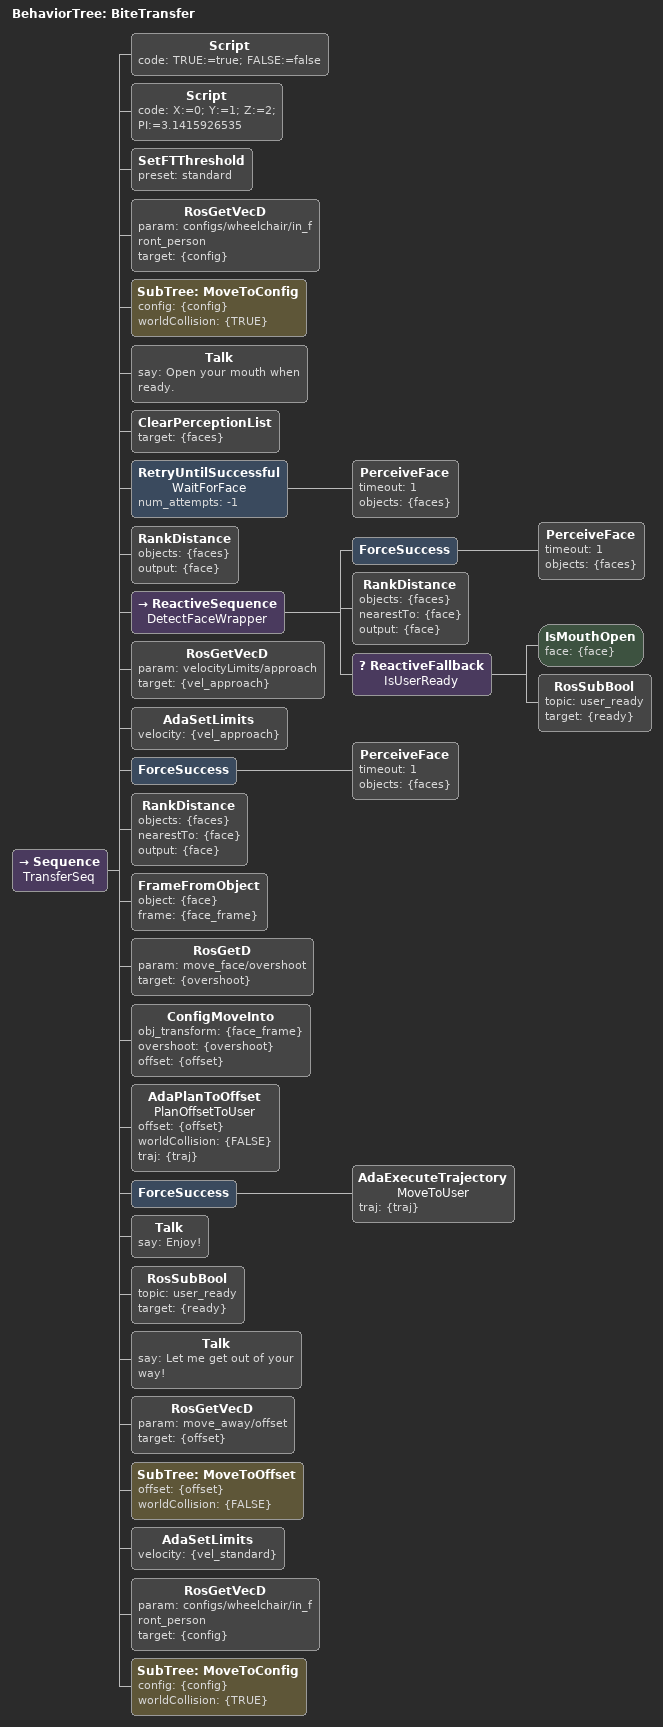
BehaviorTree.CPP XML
<root BTCPP_format="4" main_tree_to_execute="BiteTransfer">
  <!-- Subtree Includes -->
  <include path="./helpers.xml"/>

  <!-- Bite Transfer -->
  <BehaviorTree ID="BiteTransfer">
    <Sequence name="TransferSeq">
      <!-- Scripting constants -->
      <Script code=" TRUE:=true; FALSE:=false "/>
      <Script code=" X:=0; Y:=1; Z:=2; PI:=3.1415926535 "/>

      <!-- Move in Front of Person -->
      <SetFTThreshold preset="standard"/>
      <RosGetVecD param="configs/wheelchair/in_front_person" target="{config}"/>
      <SubTree ID="MoveToConfig" config="{config}" worldCollision="{TRUE}"/>

      <!-- Detect Face at least once -->
      <Talk say="Open your mouth when ready."/>
      <ClearPerceptionList target="{faces}"/>
      <RetryUntilSuccessful name="WaitForFace" num_attempts="-1">
        <PerceiveFace timeout="1" objects="{faces}"/>
      </RetryUntilSuccessful>
      <RankDistance objects="{faces}" output="{face}" />

      <!-- Wait for User Ready -->
      <ReactiveSequence name="DetectFaceWrapper">
        <ForceSuccess>
          <PerceiveFace timeout="1" objects="{faces}"/>
        </ForceSuccess>
        <RankDistance objects="{faces}" nearestTo="{face}" output="{face}" />
        <ReactiveFallback name="IsUserReady">
          <IsMouthOpen face="{face}"/>
          <RosSubBool topic="user_ready" target="{ready}"/>
        </ReactiveFallback>
      </ReactiveSequence>

      <!-- Move to User -->
      <RosGetVecD param="velocityLimits/approach" target="{vel_approach}"/>
      <AdaSetLimits velocity="{vel_approach}"/>
      <ForceSuccess>
        <PerceiveFace timeout="1" objects="{faces}"/>
      </ForceSuccess>
      <RankDistance objects="{faces}" nearestTo="{face}" output="{face}" />
      <FrameFromObject object="{face}" frame="{face_frame}" />
      <RosGetD param="move_face/overshoot" target="{overshoot}"/>
      <ConfigMoveInto obj_transform="{face_frame}" overshoot="{overshoot}" offset="{offset}"/>

      <!-- FT Sensor Trip is Okay -->
      <AdaPlanToOffset name="PlanOffsetToUser" offset="{offset}" worldCollision="{FALSE}" traj="{traj}"/>
      <ForceSuccess>
        <AdaExecuteTrajectory name="MoveToUser" traj="{traj}"/>
      </ForceSuccess>

      <!-- Wait for User Ready -->
      <Talk say="Enjoy!"/>
      <RosSubBool topic="user_ready" target="{ready}"/>

      <!-- Move away from User -->
      <Talk say="Let me get out of your way!"/>
      <RosGetVecD param="move_away/offset" target="{offset}"/>
      <SubTree ID="MoveToOffset" offset="{offset}" worldCollision="{FALSE}"/>
      <AdaSetLimits velocity="{vel_standard}"/>
      <RosGetVecD param="configs/wheelchair/in_front_person" target="{config}"/>
      <SubTree ID="MoveToConfig" config="{config}" worldCollision="{TRUE}"/>
    </Sequence>
  </BehaviorTree>
</root>
